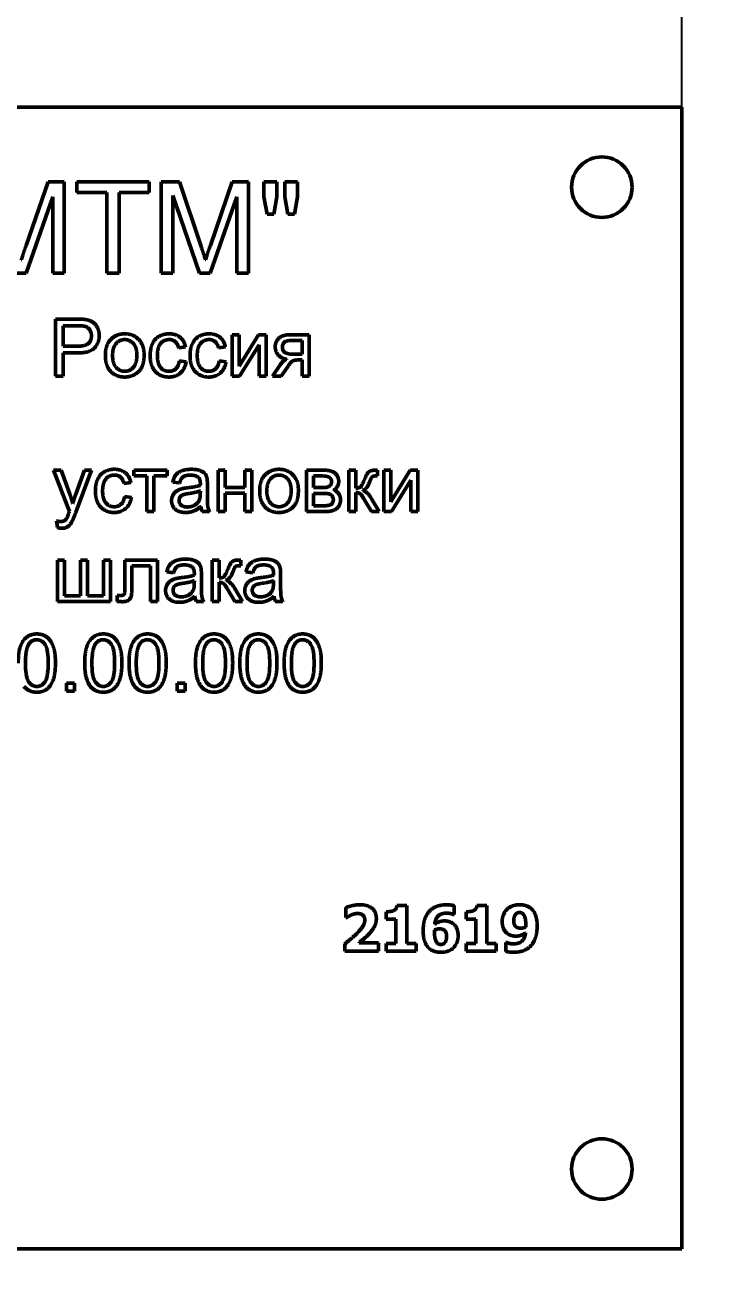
# Model space of a CAD drawing. Header units: millimetres. Extents: x 0 to 25230, y 0 to 17820.
# Drawn here: x 6711.5 to 6772.3, y 12849.2 to 12959.6 of the extents above; entities that cross this region are included whole.
import ezdxf

# ---------------------------------------------------------------- set-up
doc = ezdxf.new("R2010")
doc.units = ezdxf.units.MM
doc.header["$LTSCALE"] = 30
for name, color, linetype, lineweight in [('Видимый контур (ГОСТ)', 7, 'Continuous', 50), ('Граница выносного элемента (ГОСТ)', 7, 'Continuous', 25), ('Размер (ГОСТ)', 7, 'Continuous', 25)]:
    doc.layers.add(name, color=color, linetype=linetype, lineweight=lineweight)
doc.styles.add('Обычный текст (ГОСТ)', font='GOST Common Italic.ttf')
doc.dimstyles.new('Обычный (ГОСТ)', dxfattribs={"dimscale": 30, "dimtxt": 3.5, "dimasz": 3.5, "dimexe": 1, "dimexo": 0, "dimgap": 0.5, "dimtad": 1, "dimrnd": 1e-08, "dimtxsty": 'Обычный текст (ГОСТ)', "dimblk": 'Filled-1', "dimcen": 0.09, "dimdle": 15, "dimclrd": 256, "dimclre": 256, "dimclrt": 256, "dimazin": 2, "dimtfac": 0.714286, "dimtdec": 3, "dimtmove": 0, "dimatfit": 3, "dimfxl": 1, "dimtolj": 1, "dimlwd": 25, "dimlwe": 25, "dimarcsym": 0})

# ---------------------------------------------------------------- blocks, each defined once
blk = doc.blocks.new('Filled-1')
at = {"color": 0}
for p, q in [((0, 0), (-1, 0.1429)), ((-1, 0.1429), (-1, -0.1429)), ((-1, 0), (0, 0)), ((-1, -0.1429), (0, 0))]:
    blk.add_line(p, q, dxfattribs=at)
at = {"color": 0, "flags": 128}
blk.add_lwpolyline([(-1, -0.1429), (0, 0), (-1, 0.1429), (-1, -0.1429)], dxfattribs=at)
at = {"color": 0}
blk.add_solid([(-1, -0.1429), (0, 0), (-1, 0.1429), (-1, -0.1429)], dxfattribs=at)
blk = doc.blocks.new('*D138')
at = {"layer": 'Defpoints', "color": 0, "linetype": 'Continuous', "transparency": 16777216}
for p in [(7799.02, 13050.73), (7799.02, 13050.73), (6769.02, 12952.44)]:
    blk.add_point(p, dxfattribs=at)
at = {"layer": 'Размер (ГОСТ)', "linetype": 'Continuous', "lineweight": 25, "transparency": 16777216}
for p, q in [((6769.02, 12952.44), (6769.02, 13080.73)), ((6874.02, 13050.73), (7694.02, 13050.73))]:
    blk.add_line(p, q, dxfattribs=at)
at = {"layer": 'Размер (ГОСТ)', "linetype": 'Continuous', "lineweight": 25, "transparency": 16777216, "xscale": 105, "yscale": 105, "zscale": 105, "rotation": 180}
blk.add_blockref('Filled-1', (6769.02, 13050.73), dxfattribs=at)
at = {"layer": 'Размер (ГОСТ)', "linetype": 'Continuous', "lineweight": 25, "transparency": 16777216, "xscale": 105, "yscale": 105, "zscale": 105}
blk.add_blockref('Filled-1', (7799.02, 13050.73), dxfattribs=at)
at = {"layer": 'Размер (ГОСТ)', "linetype": 'Continuous', "lineweight": 25, "transparency": 16777216, "insert": (7155.04, 13170.73), "char_height": 105, "attachment_point": 1, "style": 'Обычный текст (ГОСТ)'}
blk.add_mtext('\\A1;1030', dxfattribs=at)
blk = doc.blocks.new('*D139')
at = {"layer": 'Defpoints', "color": 0, "linetype": 'Continuous', "transparency": 16777216}
for p in [(6769.02, 12852.44), (6699.21, 11252.44), (7553.02, 11252.44)]:
    blk.add_point(p, dxfattribs=at)
at = {"layer": 'Размер (ГОСТ)', "linetype": 'Continuous', "lineweight": 25, "transparency": 16777216}
for p, q in [((6699.21, 12747.44), (6699.21, 11357.44)), ((7553.02, 11252.44), (6669.21, 11252.44))]:
    blk.add_line(p, q, dxfattribs=at)
at = {"layer": 'Размер (ГОСТ)', "linetype": 'Continuous', "lineweight": 25, "transparency": 16777216, "xscale": 105, "yscale": 105, "zscale": 105}
for p, rotation in [((6699.21, 12852.44), 90), ((6699.21, 11252.44), 270)]:
    blk.add_blockref('Filled-1', p, dxfattribs=dict(at, rotation=rotation))
at = {"layer": 'Размер (ГОСТ)', "linetype": 'Continuous', "lineweight": 25, "transparency": 16777216, "insert": (6579.21, 11923.45), "char_height": 105, "attachment_point": 1, "rotation": 90, "style": 'Обычный текст (ГОСТ)'}
blk.add_mtext('\\A1;1600', dxfattribs=at)
blk = doc.blocks.new('2dDetail0')
at = {"layer": 'Граница выносного элемента (ГОСТ)'}
blk.add_circle((223.5624, 430.3054), 4.7651, dxfattribs=at)
blk = doc.blocks.new('*D166')
at = {"layer": 'Defpoints', "color": 0, "linetype": 'Continuous', "transparency": 16777216}
for p in [(1147.63, 15507.44), (1899.02, 15507.44), (12349.02, 11252.44)]:
    blk.add_point(p, dxfattribs=at)
at = {"layer": 'Размер (ГОСТ)', "linetype": 'Continuous', "lineweight": 25, "transparency": 16777216}
for p, q in [((1899.02, 15507.44), (1117.63, 15507.44)), ((1147.63, 11357.44), (1147.63, 15402.44)), ((12349.02, 11252.44), (1117.63, 11252.44))]:
    blk.add_line(p, q, dxfattribs=at)
at = {"layer": 'Размер (ГОСТ)', "linetype": 'Continuous', "lineweight": 25, "transparency": 16777216, "xscale": 105, "yscale": 105, "zscale": 105}
for p, rotation in [((1147.63, 15507.44), 90), ((1147.63, 11252.44), 270)]:
    blk.add_blockref('Filled-1', p, dxfattribs=dict(at, rotation=rotation))
at = {"layer": 'Размер (ГОСТ)', "linetype": 'Continuous', "lineweight": 25, "transparency": 16777216, "insert": (1027.63, 13149.77), "char_height": 105, "attachment_point": 1, "rotation": 90, "style": 'Обычный текст (ГОСТ)'}
blk.add_mtext('\\A1;\\fGOST Common|b0|i1;4255±2', dxfattribs=at)

msp = doc.modelspace()

# ---------------------------------------------------------------- linework, layer by layer
at = {"layer": 'Видимый контур (ГОСТ)'}
for p, q in [((6769.018, 12952.436), (6644.018, 12952.436)), ((6769.018, 12852.436), (6769.018, 12952.436)), ((6711.581, 12940.34), (6713.502, 12945.907)), ((6713.502, 12945.907), (6714.922, 12945.907)), ((6714.922, 12945.907), (6714.922, 12937.907)), ((6716.026, 12944.962), (6716.026, 12945.907)), ((6716.026, 12945.907), (6722.368, 12945.907)), ((6722.368, 12945.907), (6722.368, 12944.962)), ((6723.422, 12937.907), (6723.422, 12945.907)), ((6723.422, 12945.907), (6725.014, 12945.907)), ((6725.014, 12945.907), (6726.91, 12940.243)), ((6727.721, 12940.34), (6729.642, 12945.907)), ((6729.642, 12945.907), (6731.063, 12945.907)), ((6731.063, 12945.907), (6731.063, 12937.907)), ((6732.416, 12944.596), (6732.416, 12945.907)), ((6732.416, 12945.907), (6733.532, 12945.907)), ((6733.532, 12945.907), (6733.532, 12944.596)), ((6734.233, 12944.596), (6734.233, 12945.907)), ((6734.233, 12945.907), (6735.349, 12945.907)), ((6735.349, 12945.907), (6735.349, 12944.596)), ((6713.904, 12944.602), (6711.569, 12937.907)), ((6713.904, 12937.907), (6713.904, 12944.602)), ((6718.66, 12944.962), (6716.026, 12944.962)), ((6718.66, 12937.907), (6718.66, 12944.962)), ((6722.368, 12944.962), (6719.721, 12944.962)), ((6719.721, 12944.962), (6719.721, 12937.907)), ((6726.758, 12937.907), (6724.441, 12944.718)), ((6724.441, 12944.718), (6724.441, 12937.907)), ((6730.044, 12944.602), (6727.709, 12937.907)), ((6730.044, 12937.907), (6730.044, 12944.602)), ((6732.691, 12943.072), (6732.416, 12944.596)), ((6733.532, 12944.596), (6733.288, 12943.072)), ((6734.502, 12943.072), (6734.233, 12944.596)), ((6735.349, 12944.596), (6735.087, 12943.072)), ((6733.288, 12943.072), (6732.691, 12943.072)), ((6735.087, 12943.072), (6734.502, 12943.072)), ((6711.569, 12937.907), (6710.618, 12937.907)), ((6714.922, 12937.907), (6713.904, 12937.907)), ((6719.721, 12937.907), (6718.66, 12937.907)), ((6724.441, 12937.907), (6723.422, 12937.907)), ((6727.709, 12937.907), (6726.758, 12937.907)), ((6731.063, 12937.907), (6730.044, 12937.907)), ((6714.163, 12928.889), (6714.163, 12933.889)), ((6714.163, 12933.889), (6716.049, 12933.889)), ((6716.107, 12933.298), (6714.826, 12933.298)), ((6714.826, 12933.298), (6714.826, 12931.51)), ((6729.62, 12928.889), (6729.62, 12932.513)), ((6729.62, 12932.513), (6730.234, 12932.513)), ((6730.234, 12932.513), (6730.234, 12929.75)), ((6730.234, 12929.75), (6731.937, 12932.513)), ((6731.937, 12932.513), (6732.597, 12932.513)), ((6732.597, 12932.513), (6732.597, 12928.889)), ((6734.696, 12932.513), (6736.373, 12932.513)), ((6736.373, 12932.513), (6736.373, 12928.889)), ((6714.826, 12931.51), (6716.118, 12931.51)), ((6725.542, 12931.446), (6724.944, 12931.354)), ((6729.037, 12931.446), (6728.439, 12931.354)), ((6731.983, 12931.636), (6730.283, 12928.889)), ((6731.983, 12928.889), (6731.983, 12931.636)), ((6735.76, 12932.01), (6734.891, 12932.01)), ((6735.76, 12930.805), (6735.76, 12932.01)), ((6716.11, 12930.92), (6714.826, 12930.92)), ((6714.826, 12930.92), (6714.826, 12928.889)), ((6724.998, 12930.215), (6725.6, 12930.135)), ((6728.492, 12930.215), (6729.094, 12930.135)), ((6733.172, 12928.889), (6733.831, 12929.864)), ((6735.081, 12930.805), (6735.76, 12930.805)), ((6735.76, 12930.302), (6735.409, 12930.302)), ((6735.76, 12928.889), (6735.76, 12930.302)), ((6714.826, 12928.889), (6714.163, 12928.889)), ((6730.283, 12928.889), (6729.62, 12928.889)), ((6732.597, 12928.889), (6731.983, 12928.889)), ((6733.93, 12928.889), (6733.172, 12928.889)), ((6734.468, 12929.677), (6733.93, 12928.889)), ((6736.373, 12928.889), (6735.76, 12928.889)), ((6715.363, 12917.019), (6713.988, 12920.647)), ((6713.988, 12920.647), (6714.651, 12920.647)), ((6714.651, 12920.647), (6715.401, 12918.555)), ((6715.92, 12918.536), (6716.693, 12920.647)), ((6717.307, 12920.647), (6715.931, 12916.958)), ((6716.693, 12920.647), (6717.307, 12920.647)), ((6721, 12920.144), (6721, 12920.647)), ((6721, 12920.647), (6723.938, 12920.647)), ((6722.162, 12920.144), (6721, 12920.144)), ((6722.162, 12917.023), (6722.162, 12920.144)), ((6723.938, 12920.144), (6722.776, 12920.144)), ((6722.776, 12920.144), (6722.776, 12917.023)), ((6723.938, 12920.647), (6723.938, 12920.144)), ((6728.416, 12917.023), (6728.416, 12920.647)), ((6728.416, 12920.647), (6729.03, 12920.647)), ((6729.03, 12920.647), (6729.03, 12919.134)), ((6730.729, 12919.134), (6730.729, 12920.647)), ((6730.729, 12920.647), (6731.343, 12920.647)), ((6731.343, 12920.647), (6731.343, 12917.023)), ((6736.156, 12917.023), (6736.156, 12920.647)), ((6736.156, 12920.647), (6737.57, 12920.647)), ((6737.444, 12920.144), (6736.77, 12920.144)), ((6736.77, 12920.144), (6736.77, 12919.119)), ((6739.86, 12917.023), (6739.86, 12920.647)), ((6739.86, 12920.647), (6740.474, 12920.647)), ((6740.474, 12920.647), (6740.474, 12919.081)), ((6742.376, 12920.14), (6742.204, 12920.144)), ((6742.254, 12920.647), (6742.376, 12920.647)), ((6742.376, 12920.647), (6742.376, 12920.14)), ((6742.921, 12917.023), (6742.921, 12920.647)), ((6742.921, 12920.647), (6743.534, 12920.647)), ((6743.534, 12920.647), (6743.534, 12917.884)), ((6743.534, 12917.884), (6745.238, 12920.647)), ((6745.238, 12920.647), (6745.897, 12920.647)), ((6745.897, 12920.647), (6745.897, 12917.023)), ((6720.744, 12919.58), (6720.146, 12919.488)), ((6725.028, 12919.53), (6724.426, 12919.61)), ((6726.838, 12918.616), (6726.842, 12918.841)), ((6727.459, 12919.359), (6727.459, 12918.54)), ((6729.03, 12919.134), (6730.729, 12919.134)), ((6736.77, 12919.119), (6737.425, 12919.119)), ((6745.283, 12919.771), (6743.584, 12917.023)), ((6745.283, 12917.023), (6745.283, 12919.771)), ((6720.199, 12918.349), (6720.802, 12918.269)), ((6730.729, 12918.631), (6729.03, 12918.631)), ((6729.03, 12918.631), (6729.03, 12917.023)), ((6730.729, 12917.023), (6730.729, 12918.631)), ((6737.513, 12918.616), (6736.77, 12918.616)), ((6736.77, 12918.616), (6736.77, 12917.526)), ((6740.474, 12918.7), (6740.474, 12917.023)), ((6741.838, 12917.023), (6741.179, 12918.143)), ((6741.842, 12918.147), (6742.513, 12917.023)), ((6722.776, 12917.023), (6722.162, 12917.023)), ((6727.654, 12917.023), (6727.014, 12917.023)), ((6729.03, 12917.023), (6728.416, 12917.023)), ((6731.343, 12917.023), (6730.729, 12917.023)), ((6737.787, 12917.023), (6736.156, 12917.023)), ((6736.77, 12917.526), (6737.578, 12917.526)), ((6740.474, 12917.023), (6739.86, 12917.023)), ((6742.513, 12917.023), (6741.838, 12917.023)), ((6743.584, 12917.023), (6742.921, 12917.023)), ((6745.897, 12917.023), (6745.283, 12917.023)), ((6714.312, 12915.632), (6714.243, 12916.207)), ((6714.338, 12909.154), (6714.338, 12912.779)), ((6714.338, 12912.779), (6714.952, 12912.779)), ((6714.952, 12912.779), (6714.952, 12909.657)), ((6716.35, 12909.657), (6716.35, 12912.779)), ((6716.35, 12912.779), (6716.964, 12912.779)), ((6716.964, 12912.779), (6716.964, 12909.657)), ((6718.363, 12909.657), (6718.363, 12912.779)), ((6718.363, 12912.779), (6718.976, 12912.779)), ((6718.976, 12912.779), (6718.976, 12909.154)), ((6720.222, 12910.389), (6720.222, 12912.779)), ((6720.222, 12912.779), (6723.077, 12912.779)), ((6722.463, 12912.275), (6720.836, 12912.275)), ((6720.836, 12912.275), (6720.836, 12910.469)), ((6722.463, 12909.154), (6722.463, 12912.275)), ((6723.077, 12912.779), (6723.077, 12909.154)), ((6727.882, 12909.154), (6727.882, 12912.779)), ((6727.882, 12912.779), (6728.496, 12912.779)), ((6728.496, 12912.779), (6728.496, 12911.212)), ((6730.398, 12912.272), (6730.226, 12912.275)), ((6730.276, 12912.779), (6730.398, 12912.779)), ((6730.398, 12912.779), (6730.398, 12912.272)), ((6724.502, 12911.662), (6723.9, 12911.742)), ((6726.933, 12911.49), (6726.933, 12910.671)), ((6731.442, 12911.662), (6730.84, 12911.742)), ((6733.873, 12911.49), (6733.873, 12910.671)), ((6726.312, 12910.747), (6726.316, 12910.972)), ((6728.496, 12910.831), (6728.496, 12909.154)), ((6729.86, 12909.154), (6729.201, 12910.275)), ((6729.864, 12910.279), (6730.535, 12909.154)), ((6733.252, 12910.747), (6733.256, 12910.972)), ((6718.976, 12909.154), (6714.338, 12909.154)), ((6714.952, 12909.657), (6716.35, 12909.657)), ((6716.964, 12909.657), (6718.363, 12909.657)), ((6719.544, 12909.158), (6719.544, 12909.669)), ((6719.544, 12909.669), (6719.815, 12909.669)), ((6723.077, 12909.154), (6722.463, 12909.154)), ((6727.128, 12909.154), (6726.488, 12909.154)), ((6728.496, 12909.154), (6727.882, 12909.154)), ((6730.535, 12909.154), (6729.86, 12909.154)), ((6734.068, 12909.154), (6733.427, 12909.154)), ((6715.112, 12901.286), (6715.112, 12901.983)), ((6715.112, 12901.983), (6715.809, 12901.983)), ((6715.809, 12901.286), (6715.112, 12901.286)), ((6715.809, 12901.983), (6715.809, 12901.286)), ((6724.818, 12901.286), (6724.818, 12901.983)), ((6724.818, 12901.983), (6725.516, 12901.983)), ((6725.516, 12901.286), (6724.818, 12901.286)), ((6725.516, 12901.983), (6725.516, 12901.286)), ((6744.067, 12882.515), (6744.942, 12882.515)), ((6744.942, 12882.515), (6744.942, 12879.202)), ((6749.088, 12882.511), (6749.088, 12881.727)), ((6751.075, 12882.515), (6751.95, 12882.515)), ((6751.95, 12882.515), (6751.95, 12879.202)), ((6739.597, 12881.461), (6739.597, 12882.333)), ((6739.674, 12881.461), (6739.597, 12881.461)), ((6743.123, 12881.319), (6743.123, 12881.97)), ((6743.966, 12881.319), (6743.123, 12881.319)), ((6743.966, 12879.202), (6743.966, 12881.319)), ((6749.088, 12881.727), (6749.016, 12881.727)), ((6750.131, 12881.319), (6750.131, 12881.97)), ((6750.974, 12881.319), (6750.131, 12881.319)), ((6750.974, 12879.202), (6750.974, 12881.319)), ((6739.499, 12878.505), (6739.499, 12879.157)), ((6740.744, 12879.26), (6742.439, 12879.26)), ((6742.439, 12879.26), (6742.439, 12878.505)), ((6743.123, 12879.202), (6743.966, 12879.202)), ((6743.123, 12878.505), (6743.123, 12879.202)), ((6744.942, 12879.202), (6745.765, 12879.202)), ((6745.765, 12879.202), (6745.765, 12878.505)), ((6750.131, 12879.202), (6750.974, 12879.202)), ((6750.131, 12878.505), (6750.131, 12879.202)), ((6751.95, 12879.202), (6752.773, 12879.202)), ((6752.773, 12879.202), (6752.773, 12878.505)), ((6753.619, 12879.28), (6753.697, 12879.28)), ((6753.619, 12878.495), (6753.619, 12879.28)), ((6742.439, 12878.505), (6739.499, 12878.505)), ((6745.765, 12878.505), (6743.123, 12878.505)), ((6752.773, 12878.505), (6750.131, 12878.505)), ((6644.018, 12852.436), (6769.018, 12852.436))]:
    msp.add_line(p, q, dxfattribs=at)
for centre in [(6762.018, 12945.436), (6762.018, 12859.436)]:
    msp.add_circle(centre, 2.65, dxfattribs=at)
for points in [[(6711.154, 12939.06), (6711.288, 12939.493), (6711.581, 12940.34)], [(6726.91, 12940.243), (6727.172, 12939.45), (6727.294, 12939.06)], [(6727.294, 12939.06), (6727.429, 12939.493), (6727.721, 12940.34)], [(6716.049, 12933.889), (6716.549, 12933.889), (6716.812, 12933.839)], [(6716.724, 12933.252), (6716.556, 12933.298), (6716.107, 12933.298)], [(6717.299, 12932.421), (6717.299, 12932.734), (6716.983, 12933.183), (6716.724, 12933.252)], [(6716.812, 12933.839), (6717.181, 12933.778), (6717.677, 12933.435), (6717.982, 12932.814), (6717.982, 12932.44)], [(6717.982, 12932.44), (6717.982, 12931.804), (6717.17, 12930.92), (6716.11, 12930.92)], [(6716.118, 12931.51), (6716.762, 12931.51), (6717.299, 12931.987), (6717.299, 12932.421)], [(6718.519, 12930.703), (6718.519, 12931.705), (6719.079, 12932.189)], [(6719.079, 12932.189), (6719.544, 12932.593), (6720.215, 12932.593)], [(6720.215, 12932.086), (6719.757, 12932.086), (6719.151, 12931.396), (6719.151, 12930.699)], [(6720.215, 12932.593), (6720.962, 12932.593), (6721.911, 12931.613), (6721.911, 12930.752)], [(6721.278, 12930.722), (6721.278, 12931.392), (6720.668, 12932.086), (6720.215, 12932.086)], [(6722.444, 12930.687), (6722.444, 12931.274), (6722.833, 12932.155), (6723.629, 12932.593), (6724.094, 12932.593)], [(6724.121, 12932.09), (6723.656, 12932.09), (6723.077, 12931.423), (6723.077, 12930.703)], [(6724.094, 12932.593), (6724.685, 12932.593), (6725.436, 12931.994), (6725.542, 12931.446)], [(6724.944, 12931.354), (6724.86, 12931.72), (6724.426, 12932.09), (6724.121, 12932.09)], [(6725.939, 12930.687), (6725.939, 12931.274), (6726.328, 12932.155), (6727.124, 12932.593), (6727.589, 12932.593)], [(6727.616, 12932.09), (6727.151, 12932.09), (6726.571, 12931.423), (6726.571, 12930.703)], [(6727.589, 12932.593), (6728.18, 12932.593), (6728.93, 12931.994), (6729.037, 12931.446)], [(6728.439, 12931.354), (6728.355, 12931.72), (6727.921, 12932.09), (6727.616, 12932.09)], [(6733.401, 12931.453), (6733.401, 12931.926), (6734.064, 12932.513), (6734.696, 12932.513)], [(6734.433, 12930.371), (6733.908, 12930.44), (6733.401, 12931.057), (6733.401, 12931.453)], [(6734.891, 12932.01), (6734.342, 12932.01), (6734.026, 12931.667), (6734.026, 12931.438)], [(6734.026, 12931.438), (6734.026, 12931.11), (6734.491, 12930.805), (6735.081, 12930.805)], [(6720.215, 12928.808), (6719.456, 12928.808), (6718.519, 12929.784), (6718.519, 12930.703)], [(6719.151, 12930.699), (6719.151, 12930.005), (6719.757, 12929.312), (6720.215, 12929.312)], [(6721.911, 12930.752), (6721.911, 12930.055), (6721.491, 12929.251), (6720.691, 12928.808), (6720.215, 12928.808)], [(6720.215, 12929.312), (6720.672, 12929.312), (6721.278, 12930.009), (6721.278, 12930.722)], [(6724.09, 12928.808), (6723.347, 12928.808), (6722.444, 12929.78), (6722.444, 12930.687)], [(6723.077, 12930.703), (6723.077, 12929.975), (6723.637, 12929.312), (6724.087, 12929.312)], [(6724.087, 12929.312), (6724.449, 12929.312), (6724.933, 12929.754), (6724.998, 12930.215)], [(6725.6, 12930.135), (6725.501, 12929.514), (6724.685, 12928.808), (6724.09, 12928.808)], [(6727.585, 12928.808), (6726.842, 12928.808), (6725.939, 12929.78), (6725.939, 12930.687)], [(6726.571, 12930.703), (6726.571, 12929.975), (6727.132, 12929.312), (6727.581, 12929.312)], [(6727.581, 12929.312), (6727.943, 12929.312), (6728.427, 12929.754), (6728.492, 12930.215)], [(6729.094, 12930.135), (6728.995, 12929.514), (6728.18, 12928.808), (6727.585, 12928.808)], [(6733.831, 12929.864), (6734.132, 12930.31), (6734.433, 12930.371)], [(6735.409, 12930.302), (6735.085, 12930.302), (6734.773, 12930.131), (6734.468, 12929.677)], [(6717.646, 12918.822), (6717.646, 12919.408), (6718.035, 12920.289), (6718.831, 12920.727), (6719.296, 12920.727)], [(6719.323, 12920.224), (6718.858, 12920.224), (6718.279, 12919.557), (6718.279, 12918.837)], [(6719.296, 12920.727), (6719.887, 12920.727), (6720.638, 12920.129), (6720.744, 12919.58)], [(6720.146, 12919.488), (6720.062, 12919.854), (6719.628, 12920.224), (6719.323, 12920.224)], [(6724.426, 12919.61), (6724.506, 12919.995), (6724.883, 12920.472), (6725.592, 12920.727), (6726.057, 12920.727)], [(6725.969, 12920.22), (6725.539, 12920.22), (6725.127, 12919.915), (6725.028, 12919.53)], [(6726.667, 12920.011), (6726.434, 12920.22), (6725.969, 12920.22)], [(6726.057, 12920.727), (6726.522, 12920.727), (6727.101, 12920.51), (6727.376, 12920.178), (6727.429, 12919.927)], [(6726.842, 12919.481), (6726.842, 12919.858), (6726.667, 12920.011)], [(6727.429, 12919.927), (6727.459, 12919.767), (6727.459, 12919.359)], [(6732.04, 12918.837), (6732.04, 12919.839), (6732.6, 12920.323)], [(6732.6, 12920.323), (6733.065, 12920.727), (6733.736, 12920.727)], [(6733.736, 12920.22), (6733.279, 12920.22), (6732.673, 12919.53), (6732.673, 12918.833)], [(6733.736, 12920.727), (6734.483, 12920.727), (6735.432, 12919.748), (6735.432, 12918.886)], [(6734.799, 12918.856), (6734.799, 12919.527), (6734.19, 12920.22), (6733.736, 12920.22)], [(6738.34, 12919.63), (6738.34, 12919.915), (6737.936, 12920.144), (6737.444, 12920.144)], [(6737.57, 12920.647), (6738.092, 12920.647), (6738.599, 12920.472), (6738.965, 12920.007), (6738.965, 12919.683)], [(6741.228, 12919.847), (6741.411, 12920.277), (6741.636, 12920.552), (6741.93, 12920.647), (6742.254, 12920.647)], [(6741.895, 12920.072), (6741.823, 12919.995), (6741.678, 12919.626)], [(6742.204, 12920.144), (6741.964, 12920.144), (6741.895, 12920.072)], [(6719.292, 12916.943), (6718.549, 12916.943), (6717.646, 12917.915), (6717.646, 12918.822)], [(6718.279, 12918.837), (6718.279, 12918.109), (6718.839, 12917.446), (6719.289, 12917.446)], [(6724.319, 12917.979), (6724.319, 12918.246), (6724.563, 12918.684), (6724.952, 12918.951), (6725.199, 12919.016)], [(6725.199, 12919.016), (6725.379, 12919.065), (6725.744, 12919.111)], [(6725.744, 12919.111), (6726.488, 12919.199), (6726.838, 12919.321)], [(6726.842, 12918.841), (6726.507, 12918.703), (6725.84, 12918.608)], [(6726.838, 12919.321), (6726.842, 12919.447), (6726.842, 12919.481)], [(6733.736, 12916.943), (6732.978, 12916.943), (6732.04, 12917.918), (6732.04, 12918.837)], [(6732.673, 12918.833), (6732.673, 12918.139), (6733.279, 12917.446), (6733.736, 12917.446)], [(6735.432, 12918.886), (6735.432, 12918.189), (6735.013, 12917.385), (6734.212, 12916.943), (6733.736, 12916.943)], [(6733.736, 12917.446), (6734.193, 12917.446), (6734.799, 12918.143), (6734.799, 12918.856)], [(6737.425, 12919.119), (6737.814, 12919.119), (6738.107, 12919.203), (6738.34, 12919.454), (6738.34, 12919.63)], [(6738.965, 12919.683), (6738.965, 12919.424), (6738.748, 12919.039), (6738.534, 12918.909)], [(6738.534, 12918.909), (6738.789, 12918.822), (6739.129, 12918.357), (6739.129, 12918.037)], [(6740.474, 12919.081), (6740.767, 12919.081), (6741, 12919.306), (6741.228, 12919.847)], [(6741.678, 12919.626), (6741.537, 12919.271), (6741.305, 12918.997), (6741.065, 12918.883)], [(6741.065, 12918.883), (6741.461, 12918.776), (6741.842, 12918.147)], [(6715.401, 12918.555), (6715.55, 12918.158), (6715.664, 12917.72)], [(6715.664, 12917.72), (6715.771, 12918.132), (6715.92, 12918.536)], [(6719.289, 12917.446), (6719.651, 12917.446), (6720.135, 12917.888), (6720.199, 12918.349)], [(6720.802, 12918.269), (6720.703, 12917.648), (6719.887, 12916.943), (6719.292, 12916.943)], [(6725.558, 12916.943), (6724.959, 12916.943), (6724.319, 12917.526), (6724.319, 12917.979)], [(6725.84, 12918.608), (6725.459, 12918.555), (6725.146, 12918.418), (6724.975, 12918.155), (6724.975, 12917.995)], [(6724.975, 12917.995), (6724.975, 12917.751), (6725.344, 12917.423), (6725.703, 12917.423)], [(6725.703, 12917.423), (6726.057, 12917.423), (6726.61, 12917.732), (6726.739, 12918.002)], [(6726.739, 12918.002), (6726.838, 12918.212), (6726.838, 12918.616)], [(6727.459, 12918.54), (6727.459, 12917.686), (6727.539, 12917.232), (6727.654, 12917.023)], [(6738.496, 12918.067), (6738.496, 12918.238), (6738.271, 12918.536), (6737.909, 12918.616), (6737.513, 12918.616)], [(6737.578, 12917.526), (6738.096, 12917.526), (6738.485, 12917.77), (6738.496, 12918.067)], [(6739.129, 12918.037), (6739.094, 12917.522), (6738.427, 12917.023), (6737.787, 12917.023)], [(6741.179, 12918.143), (6740.981, 12918.482), (6740.68, 12918.7), (6740.474, 12918.7)], [(6715.123, 12916.413), (6715.18, 12916.505), (6715.31, 12916.87)], [(6715.31, 12916.87), (6715.325, 12916.92), (6715.363, 12917.019)], [(6715.931, 12916.958), (6715.71, 12916.363), (6715.588, 12916.139)], [(6726.892, 12917.469), (6726.549, 12917.179), (6725.92, 12916.943), (6725.558, 12916.943)], [(6727.014, 12917.023), (6726.918, 12917.213), (6726.892, 12917.469)], [(6714.243, 12916.207), (6714.445, 12916.154), (6714.594, 12916.154)], [(6714.708, 12915.556), (6714.529, 12915.556), (6714.312, 12915.632)], [(6714.594, 12916.154), (6714.799, 12916.154), (6715.043, 12916.291), (6715.123, 12916.413)], [(6715.588, 12916.139), (6715.424, 12915.838), (6715.001, 12915.556), (6714.708, 12915.556)], [(6723.9, 12911.742), (6723.98, 12912.127), (6724.357, 12912.603), (6725.066, 12912.859), (6725.531, 12912.859)], [(6725.443, 12912.352), (6725.013, 12912.352), (6724.601, 12912.047), (6724.502, 12911.662)], [(6726.141, 12912.142), (6725.908, 12912.352), (6725.443, 12912.352)], [(6725.531, 12912.859), (6725.996, 12912.859), (6726.575, 12912.641), (6726.85, 12912.31), (6726.903, 12912.058)], [(6729.251, 12911.978), (6729.433, 12912.409), (6729.658, 12912.683), (6729.952, 12912.779), (6730.276, 12912.779)], [(6729.917, 12912.203), (6729.845, 12912.127), (6729.7, 12911.757)], [(6730.226, 12912.275), (6729.986, 12912.275), (6729.917, 12912.203)], [(6730.84, 12911.742), (6730.92, 12912.127), (6731.297, 12912.603), (6732.006, 12912.859), (6732.471, 12912.859)], [(6732.383, 12912.352), (6731.953, 12912.352), (6731.541, 12912.047), (6731.442, 12911.662)], [(6733.081, 12912.142), (6732.848, 12912.352), (6732.383, 12912.352)], [(6732.471, 12912.859), (6732.936, 12912.859), (6733.515, 12912.641), (6733.789, 12912.31), (6733.843, 12912.058)], [(6723.793, 12910.111), (6723.793, 12910.378), (6724.037, 12910.816), (6724.426, 12911.083), (6724.674, 12911.147)], [(6724.674, 12911.147), (6724.853, 12911.197), (6725.219, 12911.243)], [(6725.219, 12911.243), (6725.962, 12911.33), (6726.312, 12911.452)], [(6726.316, 12911.612), (6726.316, 12911.99), (6726.141, 12912.142)], [(6726.312, 12911.452), (6726.316, 12911.578), (6726.316, 12911.612)], [(6726.903, 12912.058), (6726.933, 12911.898), (6726.933, 12911.49)], [(6728.496, 12911.212), (6728.789, 12911.212), (6729.022, 12911.437), (6729.251, 12911.978)], [(6729.7, 12911.757), (6729.559, 12911.403), (6729.327, 12911.128), (6729.087, 12911.014)], [(6730.733, 12910.111), (6730.733, 12910.378), (6730.977, 12910.816), (6731.366, 12911.083), (6731.613, 12911.147)], [(6731.613, 12911.147), (6731.792, 12911.197), (6732.158, 12911.243)], [(6732.158, 12911.243), (6732.901, 12911.33), (6733.252, 12911.452)], [(6733.256, 12911.612), (6733.256, 12911.99), (6733.081, 12912.142)], [(6733.252, 12911.452), (6733.256, 12911.578), (6733.256, 12911.612)], [(6733.843, 12912.058), (6733.873, 12911.898), (6733.873, 12911.49)], [(6719.815, 12909.669), (6720.005, 12909.669), (6720.169, 12909.749), (6720.222, 12909.916), (6720.222, 12910.389)], [(6720.836, 12910.469), (6720.836, 12909.836), (6720.756, 12909.432), (6720.386, 12909.131), (6720.039, 12909.131)], [(6725.032, 12909.074), (6724.433, 12909.074), (6723.793, 12909.657), (6723.793, 12910.111)], [(6725.314, 12910.74), (6724.933, 12910.686), (6724.62, 12910.549), (6724.449, 12910.286), (6724.449, 12910.126)], [(6724.449, 12910.126), (6724.449, 12909.882), (6724.818, 12909.554), (6725.177, 12909.554)], [(6725.177, 12909.554), (6725.531, 12909.554), (6726.084, 12909.863), (6726.213, 12910.134)], [(6726.316, 12910.972), (6725.981, 12910.835), (6725.314, 12910.74)], [(6726.213, 12910.134), (6726.312, 12910.343), (6726.312, 12910.747)], [(6726.933, 12910.671), (6726.933, 12909.817), (6727.014, 12909.364), (6727.128, 12909.154)], [(6729.201, 12910.275), (6729.003, 12910.614), (6728.702, 12910.831), (6728.496, 12910.831)], [(6729.087, 12911.014), (6729.483, 12910.907), (6729.864, 12910.279)], [(6731.972, 12909.074), (6731.373, 12909.074), (6730.733, 12909.657), (6730.733, 12910.111)], [(6732.254, 12910.74), (6731.873, 12910.686), (6731.56, 12910.549), (6731.389, 12910.286), (6731.389, 12910.126)], [(6731.389, 12910.126), (6731.389, 12909.882), (6731.758, 12909.554), (6732.116, 12909.554)], [(6732.116, 12909.554), (6732.471, 12909.554), (6733.023, 12909.863), (6733.153, 12910.134)], [(6733.256, 12910.972), (6732.921, 12910.835), (6732.254, 12910.74)], [(6733.153, 12910.134), (6733.252, 12910.343), (6733.252, 12910.747)], [(6733.873, 12910.671), (6733.873, 12909.817), (6733.953, 12909.364), (6734.068, 12909.154)], [(6720.039, 12909.131), (6719.822, 12909.131), (6719.544, 12909.158)], [(6726.366, 12909.6), (6726.023, 12909.311), (6725.394, 12909.074), (6725.032, 12909.074)], [(6726.488, 12909.154), (6726.392, 12909.345), (6726.366, 12909.6)], [(6733.305, 12909.6), (6732.962, 12909.311), (6732.334, 12909.074), (6731.972, 12909.074)], [(6733.427, 12909.154), (6733.332, 12909.345), (6733.305, 12909.6)], [(6710.885, 12903.751), (6710.885, 12904.639), (6711.251, 12905.722), (6711.968, 12906.305), (6712.517, 12906.305)], [(6712.509, 12905.798), (6712.086, 12905.798), (6711.834, 12905.44)], [(6713.511, 12903.751), (6713.511, 12904.986), (6712.936, 12905.798), (6712.509, 12905.798)], [(6712.517, 12906.305), (6712.917, 12906.305), (6713.526, 12905.981), (6713.919, 12905.371), (6714.144, 12904.495), (6714.144, 12903.751)], [(6716.709, 12903.751), (6716.709, 12904.639), (6717.074, 12905.722), (6717.791, 12906.305), (6718.34, 12906.305)], [(6718.332, 12905.798), (6717.909, 12905.798), (6717.658, 12905.44)], [(6719.334, 12903.751), (6719.334, 12904.986), (6718.759, 12905.798), (6718.332, 12905.798)], [(6718.34, 12906.305), (6718.74, 12906.305), (6719.35, 12905.981), (6719.742, 12905.371), (6719.967, 12904.495), (6719.967, 12903.751)], [(6720.592, 12903.751), (6720.592, 12904.639), (6720.958, 12905.722), (6721.674, 12906.305), (6722.223, 12906.305)], [(6722.215, 12905.798), (6721.792, 12905.798), (6721.541, 12905.44)], [(6723.218, 12903.751), (6723.218, 12904.986), (6722.642, 12905.798), (6722.215, 12905.798)], [(6722.223, 12906.305), (6722.623, 12906.305), (6723.233, 12905.981), (6723.626, 12905.371), (6723.85, 12904.495), (6723.85, 12903.751)], [(6726.415, 12903.751), (6726.415, 12904.639), (6726.781, 12905.722), (6727.498, 12906.305), (6728.046, 12906.305)], [(6728.039, 12905.798), (6727.616, 12905.798), (6727.364, 12905.44)], [(6729.041, 12903.751), (6729.041, 12904.986), (6728.465, 12905.798), (6728.039, 12905.798)], [(6728.046, 12906.305), (6728.446, 12906.305), (6729.056, 12905.981), (6729.449, 12905.371), (6729.674, 12904.495), (6729.674, 12903.751)], [(6730.299, 12903.751), (6730.299, 12904.639), (6730.664, 12905.722), (6731.381, 12906.305), (6731.93, 12906.305)], [(6731.922, 12905.798), (6731.499, 12905.798), (6731.248, 12905.44)], [(6732.924, 12903.751), (6732.924, 12904.986), (6732.349, 12905.798), (6731.922, 12905.798)], [(6731.93, 12906.305), (6732.33, 12906.305), (6732.94, 12905.981), (6733.332, 12905.371), (6733.557, 12904.495), (6733.557, 12903.751)], [(6734.182, 12903.751), (6734.182, 12904.639), (6734.548, 12905.722), (6735.264, 12906.305), (6735.813, 12906.305)], [(6735.805, 12905.798), (6735.382, 12905.798), (6735.131, 12905.44)], [(6736.808, 12903.751), (6736.808, 12904.986), (6736.232, 12905.798), (6735.805, 12905.798)], [(6735.813, 12906.305), (6736.213, 12906.305), (6736.823, 12905.981), (6737.215, 12905.371), (6737.44, 12904.495), (6737.44, 12903.751)], [(6711.834, 12905.44), (6711.518, 12904.982), (6711.518, 12903.751)], [(6717.658, 12905.44), (6717.341, 12904.982), (6717.341, 12903.751)], [(6721.541, 12905.44), (6721.225, 12904.982), (6721.225, 12903.751)], [(6727.364, 12905.44), (6727.048, 12904.982), (6727.048, 12903.751)], [(6731.248, 12905.44), (6730.931, 12904.982), (6730.931, 12903.751)], [(6735.131, 12905.44), (6734.815, 12904.982), (6734.815, 12903.751)], [(6711.518, 12903.751), (6711.518, 12902.517), (6712.094, 12901.705), (6712.517, 12901.705)], [(6714.144, 12903.751), (6714.144, 12902.871), (6713.782, 12901.789), (6713.062, 12901.202), (6712.517, 12901.202)], [(6712.517, 12901.705), (6712.936, 12901.705), (6713.511, 12902.521), (6713.511, 12903.751)], [(6717.204, 12901.716), (6716.709, 12902.345), (6716.709, 12903.751)], [(6717.341, 12903.751), (6717.341, 12902.517), (6717.917, 12901.705), (6718.34, 12901.705)], [(6719.967, 12903.751), (6719.967, 12902.871), (6719.605, 12901.789), (6718.885, 12901.202), (6718.34, 12901.202)], [(6718.34, 12901.705), (6718.759, 12901.705), (6719.334, 12902.521), (6719.334, 12903.751)], [(6721.087, 12901.716), (6720.592, 12902.345), (6720.592, 12903.751)], [(6721.225, 12903.751), (6721.225, 12902.517), (6721.8, 12901.705), (6722.223, 12901.705)], [(6723.85, 12903.751), (6723.85, 12902.871), (6723.488, 12901.789), (6722.768, 12901.202), (6722.223, 12901.202)], [(6722.223, 12901.705), (6722.642, 12901.705), (6723.218, 12902.521), (6723.218, 12903.751)], [(6726.911, 12901.716), (6726.415, 12902.345), (6726.415, 12903.751)], [(6727.048, 12903.751), (6727.048, 12902.517), (6727.623, 12901.705), (6728.046, 12901.705)], [(6729.674, 12903.751), (6729.674, 12902.871), (6729.312, 12901.789), (6728.591, 12901.202), (6728.046, 12901.202)], [(6728.046, 12901.705), (6728.465, 12901.705), (6729.041, 12902.521), (6729.041, 12903.751)], [(6730.794, 12901.716), (6730.299, 12902.345), (6730.299, 12903.751)], [(6730.931, 12903.751), (6730.931, 12902.517), (6731.507, 12901.705), (6731.93, 12901.705)], [(6733.557, 12903.751), (6733.557, 12902.871), (6733.195, 12901.789), (6732.475, 12901.202), (6731.93, 12901.202)], [(6731.93, 12901.705), (6732.349, 12901.705), (6732.924, 12902.521), (6732.924, 12903.751)], [(6734.677, 12901.716), (6734.182, 12902.345), (6734.182, 12903.751)], [(6734.815, 12903.751), (6734.815, 12902.517), (6735.39, 12901.705), (6735.813, 12901.705)], [(6737.44, 12903.751), (6737.44, 12902.871), (6737.078, 12901.789), (6736.358, 12901.202), (6735.813, 12901.202)], [(6735.813, 12901.705), (6736.232, 12901.705), (6736.808, 12902.521), (6736.808, 12903.751)], [(6712.517, 12901.202), (6711.792, 12901.202), (6711.381, 12901.716)], [(6718.34, 12901.202), (6717.616, 12901.202), (6717.204, 12901.716)], [(6722.223, 12901.202), (6721.499, 12901.202), (6721.087, 12901.716)], [(6728.046, 12901.202), (6727.322, 12901.202), (6726.911, 12901.716)], [(6731.93, 12901.202), (6731.206, 12901.202), (6730.794, 12901.716)], [(6735.813, 12901.202), (6735.089, 12901.202), (6734.677, 12901.716)], [(6739.597, 12882.333), (6739.765, 12882.414), (6740.485, 12882.583), (6740.819, 12882.583)], [(6740.819, 12882.583), (6741.532, 12882.583), (6742.264, 12881.947), (6742.264, 12881.374)], [(6743.785, 12882.071), (6743.911, 12882.135), (6744.054, 12882.353), (6744.067, 12882.515)], [(6746.848, 12881.944), (6747.091, 12882.242), (6747.882, 12882.58), (6748.423, 12882.58)], [(6748.423, 12882.58), (6748.621, 12882.58), (6749.016, 12882.528), (6749.088, 12882.511)], [(6750.793, 12882.071), (6750.919, 12882.135), (6751.062, 12882.353), (6751.075, 12882.515)], [(6753.7, 12882.171), (6753.895, 12882.366), (6754.459, 12882.586), (6754.806, 12882.586)], [(6754.806, 12882.586), (6755.156, 12882.586), (6755.697, 12882.392), (6755.892, 12882.187)], [(6740.054, 12881.685), (6739.918, 12881.623), (6739.723, 12881.494), (6739.674, 12881.461)], [(6740.618, 12881.818), (6740.465, 12881.818), (6740.193, 12881.743), (6740.054, 12881.685)], [(6741.25, 12881.241), (6741.25, 12881.52), (6740.916, 12881.818), (6740.618, 12881.818)], [(6742.264, 12881.374), (6742.264, 12881.02), (6741.93, 12880.34), (6741.545, 12879.951)], [(6743.123, 12881.97), (6743.308, 12881.97), (6743.674, 12882.019), (6743.785, 12882.071)], [(6746.365, 12880.288), (6746.365, 12880.813), (6746.592, 12881.63), (6746.848, 12881.944)], [(6748.413, 12881.85), (6747.943, 12881.85), (6747.431, 12881.354), (6747.37, 12880.894)], [(6749.016, 12881.727), (6748.945, 12881.763), (6748.621, 12881.85), (6748.413, 12881.85)], [(6750.131, 12881.97), (6750.316, 12881.97), (6750.683, 12882.019), (6750.793, 12882.071)], [(6753.292, 12881.134), (6753.292, 12881.448), (6753.506, 12881.977), (6753.7, 12882.171)], [(6754.465, 12881.743), (6754.397, 12881.665), (6754.3, 12881.364), (6754.3, 12881.186)], [(6754.802, 12881.905), (6754.712, 12881.905), (6754.543, 12881.834), (6754.465, 12881.743)], [(6755.146, 12881.743), (6755.078, 12881.831), (6754.903, 12881.905), (6754.802, 12881.905)], [(6755.357, 12880.878), (6755.357, 12881.205), (6755.247, 12881.627), (6755.146, 12881.743)], [(6755.892, 12882.187), (6756.118, 12881.96), (6756.352, 12881.241), (6756.352, 12880.729)], [(6739.499, 12879.157), (6739.872, 12879.455), (6740.469, 12879.98), (6740.692, 12880.217)], [(6740.692, 12880.217), (6740.987, 12880.524), (6741.25, 12880.994), (6741.25, 12881.241)], [(6746.835, 12878.819), (6746.608, 12879.05), (6746.365, 12879.779), (6746.365, 12880.288)], [(6747.366, 12880.379), (6747.366, 12880.353), (6747.36, 12880.229), (6747.36, 12880.135)], [(6747.791, 12880.473), (6747.684, 12880.473), (6747.464, 12880.417), (6747.366, 12880.379)], [(6747.37, 12880.894), (6747.567, 12881.02), (6747.973, 12881.17), (6748.229, 12881.17)], [(6748.232, 12880.34), (6748.141, 12880.417), (6747.918, 12880.473), (6747.791, 12880.473)], [(6748.229, 12881.17), (6748.446, 12881.17), (6748.825, 12881.053), (6748.971, 12880.943)], [(6748.417, 12879.818), (6748.417, 12880.012), (6748.319, 12880.265), (6748.232, 12880.34)], [(6748.971, 12880.943), (6749.178, 12880.784), (6749.425, 12880.268), (6749.425, 12879.866)], [(6753.742, 12880.064), (6753.535, 12880.223), (6753.292, 12880.732), (6753.292, 12881.134)], [(6754.3, 12881.186), (6754.3, 12880.991), (6754.401, 12880.742), (6754.485, 12880.667)], [(6754.485, 12880.667), (6754.572, 12880.593), (6754.789, 12880.534), (6754.926, 12880.534)], [(6754.926, 12880.534), (6755.039, 12880.534), (6755.276, 12880.596), (6755.35, 12880.628)], [(6755.35, 12880.628), (6755.35, 12880.657), (6755.357, 12880.768), (6755.357, 12880.878)], [(6756.352, 12880.729), (6756.352, 12880.22), (6756.115, 12879.37), (6755.866, 12879.066)], [(6741.545, 12879.951), (6741.302, 12879.711), (6740.845, 12879.338), (6740.744, 12879.26)], [(6747.36, 12880.135), (6747.36, 12879.789), (6747.48, 12879.37), (6747.574, 12879.264)], [(6747.574, 12879.264), (6747.642, 12879.176), (6747.824, 12879.101), (6747.921, 12879.101)], [(6747.921, 12879.101), (6748.002, 12879.101), (6748.19, 12879.182), (6748.255, 12879.264)], [(6749.425, 12879.866), (6749.425, 12879.234), (6748.624, 12878.421), (6747.924, 12878.421)], [(6748.255, 12879.264), (6748.332, 12879.361), (6748.417, 12879.588), (6748.417, 12879.818)], [(6753.697, 12879.28), (6753.772, 12879.241), (6754.05, 12879.157), (6754.294, 12879.157)], [(6754.482, 12879.837), (6754.277, 12879.837), (6753.898, 12879.947), (6753.742, 12880.064)], [(6755.866, 12879.066), (6755.606, 12878.758), (6754.841, 12878.427), (6754.284, 12878.427)], [(6754.294, 12879.157), (6754.491, 12879.157), (6754.858, 12879.26), (6754.987, 12879.374)], [(6755.341, 12880.113), (6755.127, 12879.98), (6754.757, 12879.837), (6754.482, 12879.837)], [(6754.987, 12879.374), (6755.127, 12879.494), (6755.308, 12879.847), (6755.341, 12880.113)], [(6747.924, 12878.421), (6747.574, 12878.421), (6747.026, 12878.622), (6746.835, 12878.819)], [(6754.284, 12878.427), (6754.096, 12878.427), (6753.687, 12878.476), (6753.619, 12878.495)]]:
    msp.add_open_spline(points, degree=2, dxfattribs=at)

# ---------------------------------------------------------------- block references
at = {"layer": 'Граница выносного элемента (ГОСТ)', "xscale": 30, "yscale": 30, "zscale": 30}
msp.add_blockref('2dDetail0', (0, 0), dxfattribs=at)

# ---------------------------------------------------------------- dimensions: what is measured, and where the dimension line sits
at = {"layer": 'Размер (ГОСТ)', "linetype": 'Continuous', "lineweight": 25}
dim = msp.add_linear_dim(base=(1147.627, 15507.436), p1=(12349.018, 11252.436), p2=(1899.018, 15507.436), angle=90, text='\\fGOST Common|b0|i1;<>±2', dimstyle='Обычный (ГОСТ)', override={"dimgap": 0.5, "dimdec": 2, "dimtol": 0, "dimlim": 0, "dimtp": 0, "dimtm": 0, "dimtdec": 3, "dimtofl": 0, "dimatfit": 1}, dxfattribs=at)
dim.commit()
dim.dimension.update_dxf_attribs({"geometry": '*D166', "text_midpoint": (1147.627, 13379.936), "dimtype": 160})
dim = msp.add_linear_dim(base=(7799.018, 13050.733), p1=(6769.018, 12952.436), p2=(7799.018, 13050.733), dimstyle='Обычный (ГОСТ)', override={"dimgap": 0.5, "dimdec": 2, "dimse2": 1, "dimtol": 0, "dimlim": 0, "dimtp": 0, "dimtm": 0, "dimtdec": 3, "dimtofl": 0, "dimatfit": 1}, dxfattribs=at)
dim.commit()
dim.dimension.update_dxf_attribs({"geometry": '*D138', "text_midpoint": (7284.018, 13050.733), "dimtype": 160})
dim = msp.add_linear_dim(base=(6699.211, 11252.436), p1=(6769.018, 12852.436), p2=(7553.018, 11252.436), angle=270, dimstyle='Обычный (ГОСТ)', override={"dimgap": 0.5, "dimdec": 2, "dimse1": 1, "dimtol": 0, "dimlim": 0, "dimtp": 0, "dimtm": 0, "dimtdec": 3, "dimtofl": 0, "dimatfit": 1}, dxfattribs=at)
dim.commit()
dim.dimension.update_dxf_attribs({"geometry": '*D139', "text_midpoint": (6699.211, 12052.436), "dimtype": 160})

doc.saveas('drawing.dxf')
